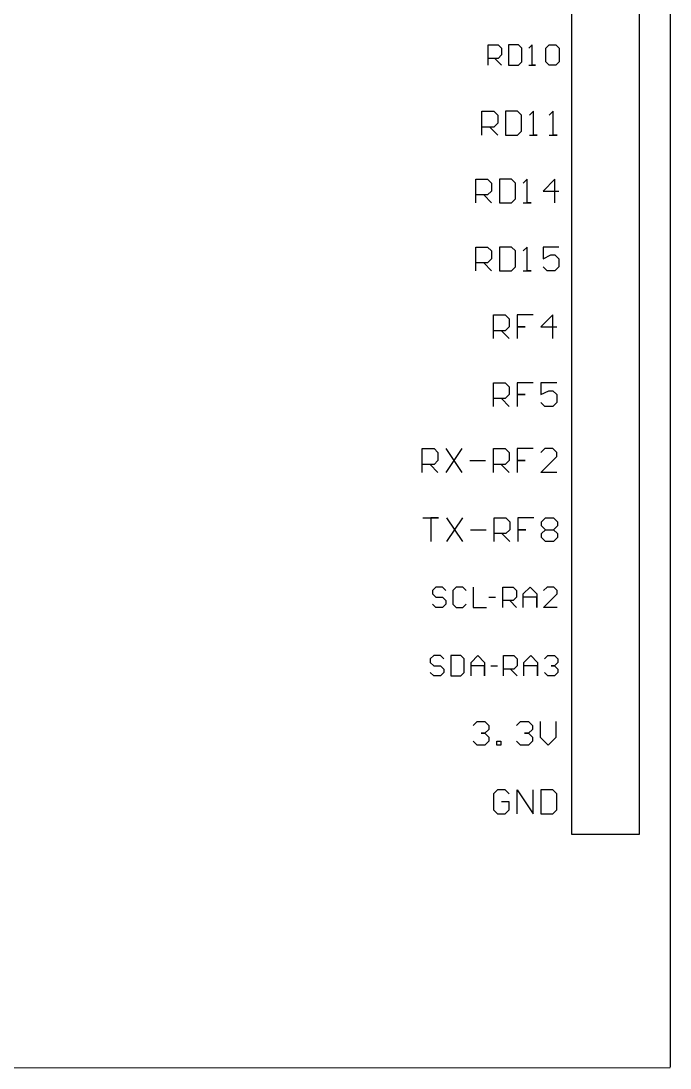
# Model space of a CAD drawing. Extents: x 0 to 60.6, y 0 to 80.8.
# Drawn here: x 36.37 to 60.63, y -0.01 to 39.14 of the extents above; entities that cross this region are included whole.
import ezdxf

# ---------------------------------------------------------------- set-up
doc = ezdxf.new("R2010")
doc.units = 0
doc.layers.add('Layer_1', color=7, linetype='CONTINUOUS')

msp = doc.modelspace()

# ---------------------------------------------------------------- linework, layer by layer
at = {"layer": 'Layer_1', "color": 1}
for points in [[(60.631287, 80.719245), (60.631287, 0.029719)], [(0.024048, -0.005248), (60.630443, 0.013379)]]:
    msp.add_lwpolyline(points, dxfattribs=at)
at = {"layer": 'Layer_1', "color": 7}
for points in [[(56.946738, 74.709459), (56.946738, 8.742399)], [(59.483935, 8.742399), (59.483935, 74.709459)], [(53.825989, 37.488812), (53.825989, 38.249971), (54.206571, 38.249971), (54.33343, 38.12311), (54.33343, 37.869395), (54.206571, 37.742533), (53.825989, 37.742533)], [(54.587148, 38.249971), (54.587148, 37.488812), (54.96773, 37.488812), (55.094586, 37.615671), (55.094586, 38.12311), (54.96773, 38.249971), (54.587148, 38.249971)], [(55.348307, 37.488812), (55.602028, 37.488812), (55.475166, 37.488812), (55.475166, 38.249971), (55.348307, 38.12311)], [(55.982607, 38.12311), (56.109466, 38.249971), (56.363187, 38.249971), (56.490046, 38.12311), (56.490046, 37.615671), (56.363187, 37.488812), (56.109466, 37.488812), (55.982607, 37.615671), (55.982607, 38.12311)], [(54.079713, 37.742533), (54.33343, 37.488812)], [(53.597643, 34.875502), (53.597643, 35.76352), (54.041652, 35.76352), (54.188808, 35.616361), (54.188808, 35.319511), (54.041652, 35.172352), (53.597643, 35.172352)], [(54.485661, 35.76352), (54.485661, 34.875502), (54.92967, 34.875502), (55.076826, 35.022661), (55.076826, 35.616361), (54.92967, 35.76352), (54.485661, 35.76352)], [(55.373682, 34.875502), (55.667991, 34.875502), (55.520835, 34.875502), (55.520835, 35.76352), (55.373682, 35.616361)], [(56.112006, 34.875502), (56.408856, 34.875502), (56.2617, 34.875502), (56.2617, 35.76352), (56.112006, 35.616361)], [(53.894496, 35.172352), (54.188808, 34.875502)], [(53.369294, 32.338308), (53.369294, 33.226328), (53.813303, 33.226328), (53.960462, 33.079169), (53.960462, 32.782314), (53.813303, 32.635157), (53.369294, 32.635157)], [(54.257312, 33.226328), (54.257312, 32.338308), (54.701324, 32.338308), (54.84848, 32.485464), (54.84848, 33.079169), (54.701324, 33.226328), (54.257312, 33.226328)], [(55.145333, 32.338308), (55.439645, 32.338308), (55.292486, 32.338308), (55.292486, 33.226328), (55.145333, 33.079169)], [(56.327663, 32.338308), (56.327663, 33.226328), (55.883657, 32.782314), (56.477357, 32.782314)], [(53.666147, 32.635157), (53.960462, 32.338308)], [(53.369294, 29.801113), (53.369294, 30.689131), (53.813303, 30.689131), (53.960462, 30.541974), (53.960462, 30.245125), (53.813303, 30.097965), (53.369294, 30.097965)], [(54.257312, 30.689131), (54.257312, 29.801113), (54.701324, 29.801113), (54.84848, 29.948272), (54.84848, 30.541974), (54.701324, 30.689131), (54.257312, 30.689131)], [(55.145333, 29.801113), (55.439645, 29.801113), (55.292486, 29.801113), (55.292486, 30.689131), (55.145333, 30.541974)], [(56.477357, 30.689131), (55.883657, 30.689131), (55.883657, 30.245125), (56.180507, 30.392278), (56.327663, 30.392278), (56.477357, 30.245125), (56.477357, 29.948272), (56.327663, 29.801113), (56.033351, 29.801113), (55.883657, 29.948272)], [(53.666147, 30.097965), (53.960462, 29.801113)], [(54.028966, 27.263921), (54.028966, 28.151939), (54.472975, 28.151939), (54.620131, 28.00478), (54.620131, 27.707927), (54.472975, 27.560771), (54.028966, 27.560771)], [(55.508152, 28.151939), (54.916984, 28.151939), (54.916984, 27.707927), (55.213837, 27.707927), (54.916984, 27.707927), (54.916984, 27.263921)], [(56.249011, 27.263921), (56.249011, 28.151939), (55.805002, 27.707927), (56.39617, 27.707927)], [(54.325822, 27.560771), (54.620131, 27.263921)], [(54.028966, 24.726723), (54.028966, 25.614741), (54.472975, 25.614741), (54.620131, 25.467585), (54.620131, 25.170735), (54.472975, 25.023573), (54.028966, 25.023573)], [(55.508152, 25.614741), (54.916984, 25.614741), (54.916984, 25.170735), (55.213837, 25.170735), (54.916984, 25.170735), (54.916984, 24.726723)], [(56.39617, 25.614741), (55.805002, 25.614741), (55.805002, 25.170735), (56.099317, 25.317891), (56.249011, 25.317891), (56.39617, 25.170735), (56.39617, 24.873883), (56.249011, 24.726723), (55.952158, 24.726723), (55.805002, 24.873883)], [(54.325822, 25.023573), (54.620131, 24.726723)], [(51.364913, 22.265647), (51.364913, 23.153665), (51.808919, 23.153665), (51.956078, 23.006506), (51.956078, 22.709653), (51.808919, 22.562497), (51.364913, 22.562497)], [(52.25293, 23.153665), (52.844096, 22.265647)], [(52.844096, 23.153665), (52.25293, 22.265647)], [(54.028966, 22.265647), (54.028966, 23.153665), (54.472975, 23.153665), (54.620131, 23.006506), (54.620131, 22.709653), (54.472975, 22.562497), (54.028966, 22.562497)], [(55.508152, 23.153665), (54.916984, 23.153665), (54.916984, 22.709653), (55.211299, 22.709653), (54.916984, 22.709653), (54.916984, 22.265647)], [(56.39617, 22.265647), (55.802462, 22.265647), (56.39617, 22.856812), (56.39617, 23.006506), (56.246476, 23.153665), (55.952158, 23.153665), (55.802462, 23.006506)], [(53.140948, 22.709653), (53.732114, 22.709653)], [(51.661762, 22.562497), (51.956078, 22.265647)], [(54.323282, 22.562497), (54.620131, 22.265647)], [(51.390284, 20.565726), (51.98145, 20.565726), (51.687134, 20.565726), (51.687134, 19.677709)], [(52.278302, 20.565726), (52.869467, 19.677709)], [(52.869467, 20.565726), (52.278302, 19.677709)], [(54.054338, 19.677709), (54.054338, 20.565726), (54.498347, 20.565726), (54.645506, 20.418567), (54.645506, 20.121715), (54.498347, 19.974558), (54.054338, 19.974558)], [(55.533524, 20.565726), (54.942356, 20.565726), (54.942356, 20.121715), (55.236668, 20.121715), (54.942356, 20.121715), (54.942356, 19.677709)], [(55.827836, 20.418567), (55.977533, 20.565726), (56.271845, 20.565726), (56.421539, 20.418567), (56.421539, 20.268874), (56.271845, 20.121715), (56.421539, 19.974558), (56.421539, 19.824865), (56.271845, 19.677709), (55.977533, 19.677709), (55.827836, 19.824865), (55.827836, 19.974558), (55.977533, 20.121715), (55.827836, 20.268874), (55.827836, 20.418567)], [(53.16632, 20.121715), (53.757488, 20.121715)], [(54.348653, 19.974558), (54.645506, 19.677709)], [(55.977533, 20.121715), (56.271845, 20.121715)], [(52.25293, 17.850929), (52.126069, 17.977788), (51.872348, 17.977788), (51.745489, 17.850929), (51.745489, 17.724068), (51.872348, 17.597209), (52.126069, 17.597209), (52.25293, 17.470347), (52.25293, 17.343488), (52.126069, 17.216629), (51.872348, 17.216629), (51.745489, 17.343488)], [(53.014089, 17.850929), (52.887228, 17.977788), (52.633507, 17.977788), (52.506648, 17.850929), (52.506648, 17.343488), (52.633507, 17.216629), (52.887228, 17.216629), (53.014089, 17.343488)], [(53.267807, 17.977788), (53.267807, 17.216629), (53.775248, 17.216629)], [(54.384174, 17.216629), (54.384174, 17.977788), (54.764756, 17.977788), (54.891612, 17.850929), (54.891612, 17.597209), (54.764756, 17.470347), (54.384174, 17.470347)], [(55.145333, 17.216629), (55.145333, 17.724068), (55.399051, 17.977788), (55.652768, 17.724068), (55.652768, 17.216629), (55.652768, 17.597209), (55.145333, 17.597209)], [(56.413927, 17.216629), (55.906492, 17.216629), (56.413927, 17.724068), (56.413927, 17.850929), (56.287068, 17.977788), (56.033351, 17.977788), (55.906492, 17.850929)], [(53.851364, 17.597209), (54.105081, 17.597209)], [(54.637892, 17.470347), (54.891612, 17.216629)], [(52.176815, 15.28836), (52.049956, 15.415219), (51.796233, 15.415219), (51.669374, 15.28836), (51.669374, 15.161518), (51.796233, 15.034631), (52.049956, 15.034631), (52.176815, 14.9078), (52.176815, 14.780941), (52.049956, 14.654051), (51.796233, 14.654051), (51.669374, 14.780941)], [(52.430533, 15.415219), (52.430533, 14.654051), (52.811112, 14.654051), (52.937974, 14.780941), (52.937974, 15.28836), (52.811112, 15.415219), (52.430533, 15.415219)], [(53.191692, 14.654051), (53.191692, 15.161518), (53.445412, 15.415219), (53.69913, 15.161518), (53.69913, 14.654051), (53.69913, 15.034631), (53.191692, 15.034631)], [(54.409546, 14.654051), (54.409546, 15.415219), (54.790122, 15.415219), (54.916984, 15.28836), (54.916984, 15.034631), (54.790122, 14.9078), (54.409546, 14.9078)], [(55.170705, 14.654051), (55.170705, 15.161518), (55.424422, 15.415219), (55.678143, 15.161518), (55.678143, 14.654051), (55.678143, 15.034631), (55.170705, 15.034631)], [(55.931861, 15.28836), (56.058722, 15.415219), (56.31244, 15.415219), (56.439302, 15.28836), (56.439302, 15.161518), (56.31244, 15.034631), (56.185581, 15.034631), (56.31244, 15.034631), (56.439302, 14.9078), (56.439302, 14.780941), (56.31244, 14.654051), (56.058722, 14.654051), (55.931861, 14.780941)], [(53.927479, 15.034631), (54.181197, 15.034631)], [(54.663263, 14.9078), (54.916984, 14.654051)], [(53.267807, 12.806992), (53.414966, 12.954142), (53.711816, 12.954142), (53.858972, 12.806992), (53.858972, 12.657273), (53.711816, 12.51015), (53.564663, 12.51015), (53.711816, 12.51015), (53.858972, 12.362971), (53.858972, 12.213281), (53.711816, 12.066102), (53.414966, 12.066102), (53.267807, 12.213281)], [(54.894147, 12.806992), (55.043843, 12.954142), (55.338158, 12.954142), (55.487852, 12.806992), (55.487852, 12.657273), (55.338158, 12.51015), (55.191002, 12.51015), (55.338158, 12.51015), (55.487852, 12.362971), (55.487852, 12.213281), (55.338158, 12.066102), (55.043843, 12.066102), (54.894147, 12.213281)], [(55.782167, 12.954142), (55.782167, 12.362971), (56.07902, 12.066102), (56.375873, 12.362971), (56.375873, 12.954142)], [(54.155828, 12.066102), (54.155828, 12.213281), (54.302981, 12.213281), (54.302981, 12.066102), (54.155828, 12.066102)], [(54.620131, 10.244414), (54.472975, 10.391565), (54.176125, 10.391565), (54.028966, 10.244414), (54.028966, 9.650703), (54.176125, 9.503552), (54.472975, 9.503552), (54.620131, 9.650703), (54.620131, 9.947573), (54.325822, 9.947573)], [(54.916984, 9.503552), (54.916984, 10.391565), (55.508152, 9.503552), (55.508152, 10.391565)], [(55.805002, 10.391565), (55.805002, 9.503552), (56.249011, 9.503552), (56.39617, 9.650703), (56.39617, 10.244414), (56.249011, 10.391565), (55.805002, 10.391565)], [(56.946738, 8.742399), (59.483935, 8.742399)]]:
    msp.add_lwpolyline(points, dxfattribs=at)

doc.saveas('drawing.dxf')
